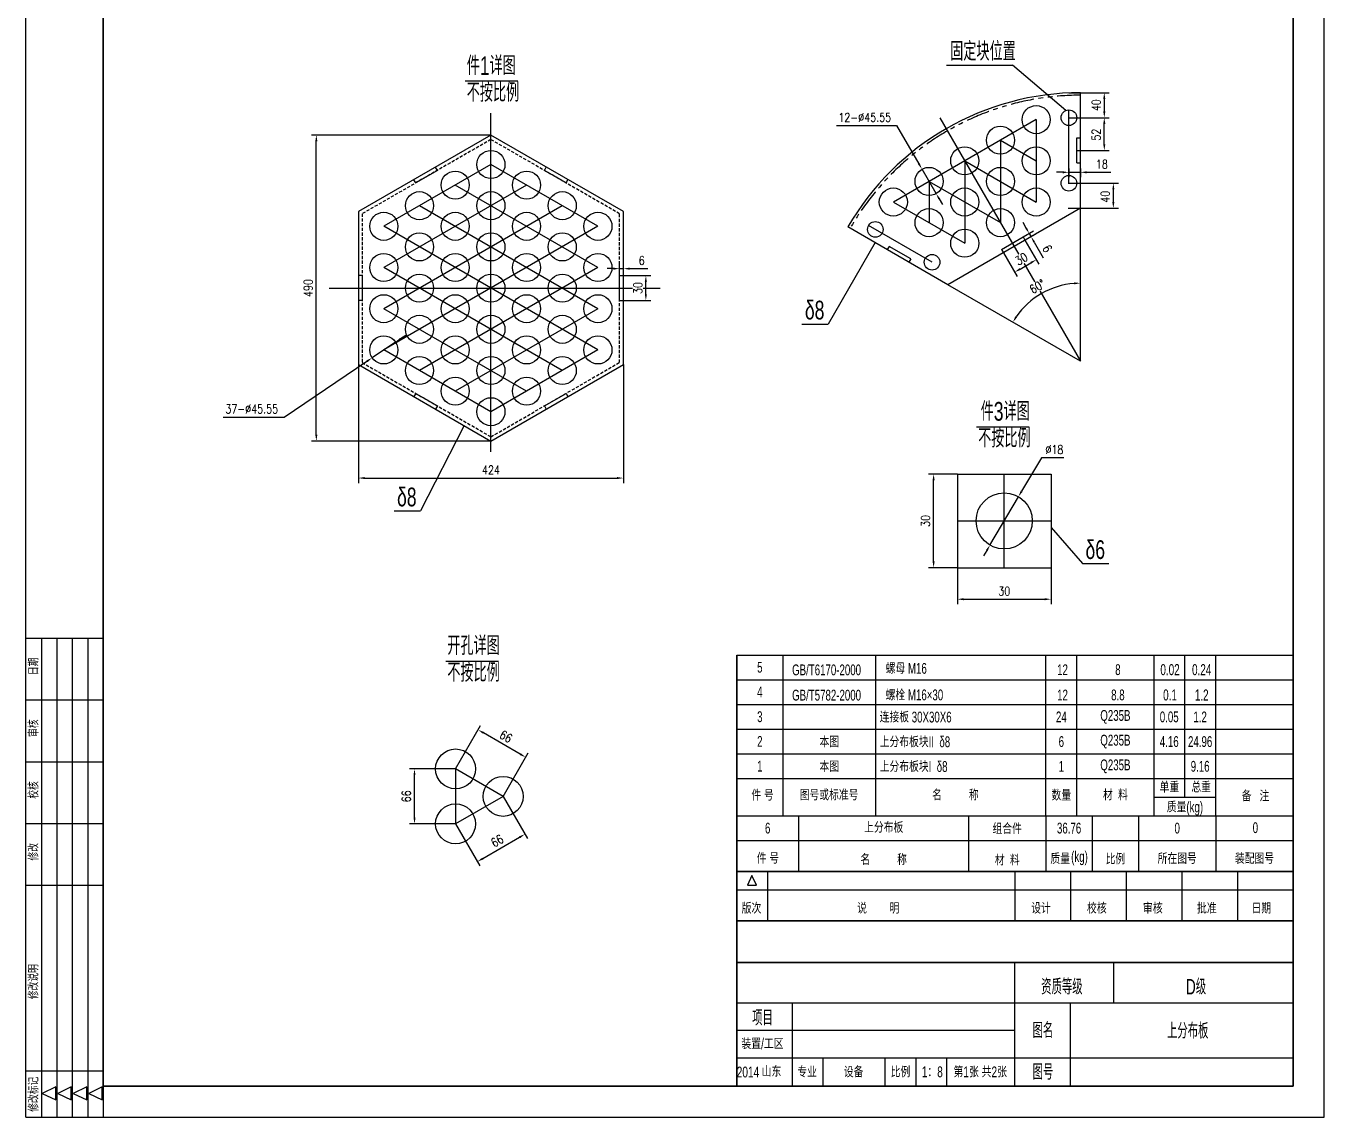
# Model space of a CAD drawing. Header units: millimetres. Extents: x 174648 to 205929, y -160248 to -145891.
# Drawn here: x 203850 to 205929, y -160222 to -158475 of the extents above; entities that cross this region are included whole.
import ezdxf
from ezdxf.enums import TextEntityAlignment as Align

# ---------------------------------------------------------------- set-up
doc = ezdxf.new("R2010")
doc.units = ezdxf.units.MM
doc.linetypes.add('DASHED', pattern=[0.75, 0.5, -0.25])
doc.linetypes.add('PHANTOM', pattern=[2.5, 1.25, -0.25, 0.25, -0.25, 0.25, -0.25])
for name, color, linetype in [('1', 1, 'Continuous'), ('4虚线层', 6, 'DASHED'), ('9双点划线层', 6, 'PHANTOM')]:
    doc.layers.add(name, color=color, linetype=linetype)
doc.layers.add('图层1', color=4, linetype='Continuous', lineweight=35)
doc.styles.add('TH_GBDIM', font='romans.shx', dxfattribs={"width": 0.8, "bigfont": 'gbcbig.shx'})
doc.styles.add('样式 3.5', font='roms.shx', dxfattribs={"width": 0.7, "height": 3.5, "bigfont": 'hztxt.shx'})
doc.styles.add('样式 5', font='roms.shx', dxfattribs={"width": 0.67, "height": 5, "bigfont": 'hztxt.shx'})
doc.dimstyles.new('TH_GBDIM', dxfattribs={"dimtxt": 3.5, "dimasz": 2.5, "dimexe": 2, "dimexo": 0, "dimgap": 1.5, "dimtad": 1, "dimdec": 1, "dimzin": 0, "dimdsep": 46, "dimtxsty": 'TH_GBDIM', "dimcen": 2.5, "dimclrd": 130, "dimclre": 130, "dimclrt": 3, "dimadec": 0, "dimazin": 0, "dimtfac": 0.714286, "dimtdec": 1, "dimtmove": 0, "dimatfit": 3, "dimfxl": 0, "dimtzin": 0, "dimlwd": -1, "dimlwe": -1, "dimarcsym": 0})

# ---------------------------------------------------------------- blocks, each defined once
blk = doc.blocks.new('*D535')
at = {"color": 130}
blk.add_line((204537.9, -159664.7), (204578, -159595.1), dxfattribs=at)
at = {"color": 130, "linetype": 'Continuous'}
for p, q in [((204641.6, -159641), (204582.7, -159607)), ((204614.1, -159708.7), (204654.2, -159639.1))]:
    blk.add_line(p, q, dxfattribs=at)
at = {"color": 130}
for points in [[(204583.5, -159605.6), (204581.9, -159608.5), (204574, -159602)], [(204642.4, -159639.6), (204640.8, -159642.5), (204650.2, -159646)]]:
    blk.add_solid(points, dxfattribs=at)
at = {"layer": 'Defpoints', "color": 0}
for p in [(204574, -159602), (204537.9, -159664.7), (204614.1, -159708.7)]:
    blk.add_point(p, dxfattribs=at)
at = {"color": 3, "insert": (204618.6, -159612.8), "char_height": 14, "attachment_point": 5, "rotation": 330, "style": 'TH_GBDIM', "bg_fill": 3, "box_fill_scale": 1.1, "bg_fill_color": 256, "bg_fill_true_color": 13158600, "bg_fill_transparency": 0}
blk.add_mtext('{66}{}{}', dxfattribs=at)
blk = doc.blocks.new('*D536')
at = {"color": 130}
blk.add_line((204537.9, -159664.7), (204464.1, -159664.7), dxfattribs=at)
at = {"color": 130, "linetype": 'Continuous'}
for p, q in [((204472.1, -159742.7), (204472.1, -159674.7)), ((204537.9, -159752.7), (204464.1, -159752.7))]:
    blk.add_line(p, q, dxfattribs=at)
at = {"color": 130}
for points in [[(204470.5, -159674.7), (204473.8, -159674.7), (204472.1, -159664.7)], [(204470.5, -159742.7), (204473.8, -159742.7), (204472.1, -159752.7)]]:
    blk.add_solid(points, dxfattribs=at)
at = {"layer": 'Defpoints', "color": 0}
for p in [(204472.1, -159664.7), (204537.9, -159664.7), (204537.9, -159752.7)]:
    blk.add_point(p, dxfattribs=at)
at = {"color": 3, "insert": (204459.1, -159708.7), "char_height": 14, "attachment_point": 5, "rotation": 90, "style": 'TH_GBDIM', "bg_fill": 3, "box_fill_scale": 1.1, "bg_fill_color": 256, "bg_fill_true_color": 13158600, "bg_fill_transparency": 0}
blk.add_mtext('{66}{}{}', dxfattribs=at)
blk = doc.blocks.new('*D537')
at = {"color": 130}
blk.add_line((204614.1, -159708.7), (204653.1, -159776.2), dxfattribs=at)
at = {"color": 130, "linetype": 'Continuous'}
for p, q in [((204537.9, -159752.7), (204576.9, -159820.2)), ((204581.5, -159808.2), (204640.4, -159774.2))]:
    blk.add_line(p, q, dxfattribs=at)
at = {"color": 130}
for points in [[(204639.6, -159772.8), (204641.2, -159775.7), (204649.1, -159769.2)], [(204580.7, -159806.8), (204582.4, -159809.7), (204572.9, -159813.2)]]:
    blk.add_solid(points, dxfattribs=at)
at = {"layer": 'Defpoints', "color": 0}
for p in [(204614.1, -159708.7), (204537.9, -159752.7), (204649.1, -159769.2)]:
    blk.add_point(p, dxfattribs=at)
at = {"color": 3, "insert": (204604.5, -159780), "char_height": 14, "attachment_point": 5, "rotation": 30, "style": 'TH_GBDIM', "bg_fill": 3, "box_fill_scale": 1.1, "bg_fill_color": 256, "bg_fill_true_color": 13158600, "bg_fill_transparency": 0}
blk.add_mtext('{66}{}{}', dxfattribs=at)
blk = doc.blocks.new('*D465')
at = {"color": 130}
blk.add_line((205519.3, -158726.5), (205599.4, -158726.5), dxfattribs=at)
at = {"color": 130, "linetype": 'Continuous'}
for p, q in [((205591.4, -158756.5), (205591.4, -158736.5)), ((205519.3, -158766.5), (205599.4, -158766.5))]:
    blk.add_line(p, q, dxfattribs=at)
at = {"color": 130}
for points in [[(205589.7, -158736.5), (205593.1, -158736.5), (205591.4, -158726.5)], [(205589.7, -158756.5), (205593.1, -158756.5), (205591.4, -158766.5)]]:
    blk.add_solid(points, dxfattribs=at)
at = {"layer": 'Defpoints', "color": 0}
for p in [(205519.3, -158726.5), (205591.4, -158726.5), (205519.3, -158766.5)]:
    blk.add_point(p, dxfattribs=at)
at = {"color": 3, "insert": (205578.4, -158748.2), "char_height": 14, "attachment_point": 5, "rotation": 90, "style": 'TH_GBDIM', "bg_fill": 3, "box_fill_scale": 1.1, "bg_fill_color": 256, "bg_fill_true_color": 13158600, "bg_fill_transparency": 0}
blk.add_mtext('40', dxfattribs=at)
blk = doc.blocks.new('*D466')
at = {"color": 130, "linetype": 'Continuous'}
for p, q in [((205520.2, -158581.5), (205584.9, -158581.5)), ((205576.9, -158591.5), (205576.9, -158611.5))]:
    blk.add_line(p, q, dxfattribs=at)
at = {"color": 130}
blk.add_line((205520.2, -158621.5), (205584.9, -158621.5), dxfattribs=at)
for points in [[(205575.2, -158591.5), (205578.6, -158591.5), (205576.9, -158581.5)], [(205575.2, -158611.5), (205578.6, -158611.5), (205576.9, -158621.5)]]:
    blk.add_solid(points, dxfattribs=at)
at = {"layer": 'Defpoints', "color": 0}
for p in [(205520.2, -158581.5), (205520.2, -158621.5)]:
    blk.add_point(p, dxfattribs=at)
at = {"color": 3, "insert": (205563.9, -158601.5), "char_height": 14, "attachment_point": 5, "rotation": 90, "style": 'TH_GBDIM', "bg_fill": 3, "box_fill_scale": 1.1, "bg_fill_color": 256, "bg_fill_true_color": 13158600, "bg_fill_transparency": 0}
blk.add_mtext('40', dxfattribs=at)
at = {"layer": 'Defpoints', "color": 0}
blk.add_point((205576.9, -158621.5), dxfattribs=at)
blk = doc.blocks.new('*D539')
at = {"color": 130, "linetype": 'Continuous'}
for p, q in [((205510.2, -158709), (205500.2, -158709)), ((205520.2, -158703.1), (205520.2, -158717)), ((205520.2, -158709), (205538.7, -158709)), ((205548.7, -158709), (205587.2, -158709))]:
    blk.add_line(p, q, dxfattribs=at)
at = {"color": 130}
blk.add_line((205538.7, -158703.1), (205538.7, -158717), dxfattribs=at)
for points in [[(205510.2, -158707.3), (205510.2, -158710.7), (205520.2, -158709)], [(205548.7, -158707.3), (205548.7, -158710.7), (205538.7, -158709)]]:
    blk.add_solid(points, dxfattribs=at)
at = {"layer": 'Defpoints', "color": 0}
for p in [(205520.2, -158703.1), (205538.7, -158703.1), (205538.7, -158709)]:
    blk.add_point(p, dxfattribs=at)
at = {"color": 3, "insert": (205573, -158696), "char_height": 14, "attachment_point": 5, "style": 'TH_GBDIM', "bg_fill": 3, "box_fill_scale": 1.1, "bg_fill_color": 256, "bg_fill_true_color": 13158600, "bg_fill_transparency": 0}
blk.add_mtext('18', dxfattribs=at)
blk = doc.blocks.new('*D540')
at = {"color": 130}
blk.add_line((205532.7, -158621.5), (205584.9, -158621.5), dxfattribs=at)
at = {"color": 130, "linetype": 'Continuous'}
for p, q in [((205576.9, -158664), (205576.9, -158631.5)), ((205532.7, -158674), (205584.9, -158674))]:
    blk.add_line(p, q, dxfattribs=at)
at = {"color": 130}
for points in [[(205575.2, -158631.5), (205578.6, -158631.5), (205576.9, -158621.5)], [(205575.2, -158664), (205578.6, -158664), (205576.9, -158674)]]:
    blk.add_solid(points, dxfattribs=at)
at = {"layer": 'Defpoints', "color": 0}
for p in [(205532.7, -158621.5), (205576.9, -158621.5), (205532.7, -158674)]:
    blk.add_point(p, dxfattribs=at)
at = {"color": 3, "insert": (205563.9, -158648.8), "char_height": 14, "attachment_point": 5, "rotation": 89.9982, "style": 'TH_GBDIM', "bg_fill": 3, "box_fill_scale": 1.1, "bg_fill_color": 256, "bg_fill_true_color": 13158600, "bg_fill_transparency": 0}
blk.add_mtext('52', dxfattribs=at)
blk = doc.blocks.new('*D541')
at = {"color": 130, "linetype": 'Continuous'}
blk.add_arc((205538.7, -159011.5), 125, 94.5861, 145.4139, dxfattribs=at)
at = {"color": 130}
for points in [[(205528.7, -158885.3), (205528.8, -158888.6), (205538.7, -158886.5)], [(205437.2, -158941.5), (205434.4, -158939.7), (205430.5, -158949)]]:
    blk.add_solid(points, dxfattribs=at)
at = {"layer": 'Defpoints', "color": 0}
for p in [(205538.7, -158766.5), (205326.5, -158889), (205538.7, -159011.5), (205538.7, -159011.5)]:
    blk.add_point(p, dxfattribs=at)
at = {"color": 3, "insert": (205469.7, -158892), "char_height": 14, "attachment_point": 5, "rotation": 30, "style": 'TH_GBDIM', "bg_fill": 3, "box_fill_scale": 1.1, "bg_fill_color": 256, "bg_fill_true_color": 13158600, "bg_fill_transparency": 0}
blk.add_mtext('60°', dxfattribs=at)
at = {"layer": 'Defpoints', "color": 0}
blk.add_point((205496, -158894.1), dxfattribs=at)
blk = doc.blocks.new('*D483')
at = {"color": 130, "linetype": 'Continuous'}
for p, q in [((205451.7, -158798.3), (205446.7, -158789.6)), ((205446.9, -158812.6), (205463.6, -158803)), ((205456.7, -158807), (205459.7, -158812.2)), ((205464.7, -158820.8), (205479.1, -158845.9))]:
    blk.add_line(p, q, dxfattribs=at)
at = {"color": 130}
blk.add_line((205449.9, -158817.8), (205466.6, -158808.2), dxfattribs=at)
for points in [[(205453.1, -158797.5), (205450.2, -158799.1), (205456.7, -158807)], [(205466.1, -158820), (205463.2, -158821.6), (205459.7, -158812.2)]]:
    blk.add_solid(points, dxfattribs=at)
at = {"layer": 'Defpoints', "color": 0}
for p in [(205446.9, -158812.6), (205459.7, -158812.2), (205449.9, -158817.8)]:
    blk.add_point(p, dxfattribs=at)
at = {"color": 3, "insert": (205485.6, -158831.2), "char_height": 14, "attachment_point": 5, "rotation": 300, "style": 'TH_GBDIM', "bg_fill": 3, "box_fill_scale": 1.1, "bg_fill_color": 256, "bg_fill_true_color": 13158600, "bg_fill_transparency": 0}
blk.add_mtext('6', dxfattribs=at)
blk = doc.blocks.new('*D448')
at = {"color": 130}
blk.add_line((205449.9, -158817.8), (205472, -158855.9), dxfattribs=at)
at = {"color": 130, "linetype": 'Continuous'}
for p, q in [((205415.3, -158837.8), (205437.3, -158875.9)), ((205442, -158864), (205459.3, -158854))]:
    blk.add_line(p, q, dxfattribs=at)
at = {"color": 130}
for points in [[(205458.5, -158852.5), (205460.1, -158855.4), (205468, -158849)], [(205441.1, -158862.5), (205442.8, -158865.4), (205433.3, -158869)]]:
    blk.add_solid(points, dxfattribs=at)
at = {"layer": 'Defpoints', "color": 0}
for p in [(205449.9, -158817.8), (205415.3, -158837.8)]:
    blk.add_point(p, dxfattribs=at)
at = {"color": 3, "insert": (205444.1, -158847.7), "char_height": 14, "attachment_point": 5, "rotation": 30, "style": 'TH_GBDIM', "bg_fill": 3, "box_fill_scale": 1.1, "bg_fill_color": 256, "bg_fill_true_color": 13158600, "bg_fill_transparency": 0}
blk.add_mtext('{30}{}{}', dxfattribs=at)
at = {"layer": 'Defpoints', "color": 0}
blk.add_point((205468, -158849), dxfattribs=at)
blk = doc.blocks.new('*D484')
at = {"color": 130, "linetype": 'Continuous'}
for p, q in [((204800.6, -158874.5), (204800.6, -158855.3)), ((204790.6, -158863.3), (204780.6, -158863.3)), ((204800.6, -158863.3), (204806.6, -158863.3)), ((204816.6, -158863.3), (204845.6, -158863.3))]:
    blk.add_line(p, q, dxfattribs=at)
at = {"color": 130}
blk.add_line((204806.6, -158874.5), (204806.6, -158855.3), dxfattribs=at)
for points in [[(204790.6, -158861.7), (204790.6, -158865), (204800.6, -158863.3)], [(204816.6, -158861.7), (204816.6, -158865), (204806.6, -158863.3)]]:
    blk.add_solid(points, dxfattribs=at)
at = {"layer": 'Defpoints', "color": 0}
for p in [(204800.6, -158874.5), (204806.6, -158863.3), (204806.6, -158874.5)]:
    blk.add_point(p, dxfattribs=at)
at = {"color": 3, "insert": (204836.1, -158850.3), "char_height": 14, "attachment_point": 5, "style": 'TH_GBDIM', "bg_fill": 3, "box_fill_scale": 1.1, "bg_fill_color": 256, "bg_fill_true_color": 13158600, "bg_fill_transparency": 0}
blk.add_mtext('6', dxfattribs=at)
blk = doc.blocks.new('*D449')
at = {"color": 130}
blk.add_line((204806.6, -158874.5), (204850.7, -158874.5), dxfattribs=at)
at = {"color": 130, "linetype": 'Continuous'}
for p, q in [((204842.7, -158904.5), (204842.7, -158884.5)), ((204806.6, -158914.5), (204850.7, -158914.5))]:
    blk.add_line(p, q, dxfattribs=at)
at = {"color": 130}
for points in [[(204841, -158884.5), (204844.3, -158884.5), (204842.7, -158874.5)], [(204841, -158904.5), (204844.3, -158904.5), (204842.7, -158914.5)]]:
    blk.add_solid(points, dxfattribs=at)
at = {"layer": 'Defpoints', "color": 0}
for p in [(204806.6, -158874.5), (204806.6, -158914.5)]:
    blk.add_point(p, dxfattribs=at)
at = {"color": 3, "insert": (204829.7, -158894.5), "char_height": 14, "attachment_point": 5, "rotation": 90, "style": 'TH_GBDIM', "bg_fill": 3, "box_fill_scale": 1.1, "bg_fill_color": 256, "bg_fill_true_color": 13158600, "bg_fill_transparency": 0}
blk.add_mtext('{30}{}{}', dxfattribs=at)
at = {"layer": 'Defpoints', "color": 0}
blk.add_point((204842.7, -158874.5), dxfattribs=at)
blk = doc.blocks.new('*D485')
at = {"color": 130, "linetype": 'Continuous'}
for p, q in [((204382.3, -159017), (204382.3, -159206.8)), ((204392.3, -159198.8), (204796.6, -159198.8))]:
    blk.add_line(p, q, dxfattribs=at)
at = {"color": 130}
blk.add_line((204806.6, -159017), (204806.6, -159206.8), dxfattribs=at)
for points in [[(204392.3, -159197.1), (204392.3, -159200.4), (204382.3, -159198.8)], [(204796.6, -159197.1), (204796.6, -159200.4), (204806.6, -159198.8)]]:
    blk.add_solid(points, dxfattribs=at)
at = {"layer": 'Defpoints', "color": 0}
for p in [(204382.3, -159017), (204806.6, -159017), (204806.6, -159198.8)]:
    blk.add_point(p, dxfattribs=at)
at = {"color": 3, "insert": (204594.5, -159185.8), "char_height": 14, "attachment_point": 5, "style": 'TH_GBDIM', "bg_fill": 3, "box_fill_scale": 1.1, "bg_fill_color": 256, "bg_fill_true_color": 13158600, "bg_fill_transparency": 0}
blk.add_mtext('424', dxfattribs=at)
blk = doc.blocks.new('*D486')
at = {"color": 130}
blk.add_line((204594.5, -158649.5), (204306.9, -158649.5), dxfattribs=at)
at = {"color": 130, "linetype": 'Continuous'}
for p, q in [((204314.9, -159129.5), (204314.9, -158659.5)), ((204594.5, -159139.5), (204306.9, -159139.5))]:
    blk.add_line(p, q, dxfattribs=at)
at = {"color": 130}
for points in [[(204313.2, -158659.5), (204316.6, -158659.5), (204314.9, -158649.5)], [(204313.2, -159129.5), (204316.6, -159129.5), (204314.9, -159139.5)]]:
    blk.add_solid(points, dxfattribs=at)
at = {"layer": 'Defpoints', "color": 0}
for p in [(204314.9, -158649.5), (204594.5, -158649.5), (204594.5, -159139.5)]:
    blk.add_point(p, dxfattribs=at)
at = {"color": 3, "insert": (204301.9, -158894.5), "char_height": 14, "attachment_point": 5, "rotation": 90, "style": 'TH_GBDIM', "bg_fill": 3, "box_fill_scale": 1.1, "bg_fill_color": 256, "bg_fill_true_color": 13158600, "bg_fill_transparency": 0}
blk.add_mtext('490', dxfattribs=at)
blk = doc.blocks.new('*D487')
at = {"color": 130, "linetype": 'Continuous'}
for p, q in [((204441.6, -158981), (204404.3, -159006.1)), ((204449.9, -158975.4), (204458.2, -158969.8)), ((204263.4, -159101.1), (204396, -159011.7)), ((204165.7, -159101.1), (204263.4, -159101.1))]:
    blk.add_line(p, q, dxfattribs=at)
at = {"color": 130}
for points in [[(204449, -158974), (204450.9, -158976.7), (204441.6, -158981)], [(204395.1, -159010.3), (204397, -159013.1), (204404.3, -159006.1)]]:
    blk.add_solid(points, dxfattribs=at)
at = {"layer": 'Defpoints', "color": 0}
for p in [(204441.6, -158981), (204404.3, -159006.1)]:
    blk.add_point(p, dxfattribs=at)
at = {"color": 3, "insert": (204211.5, -159088.1), "char_height": 14, "attachment_point": 5, "style": 'TH_GBDIM', "bg_fill": 3, "box_fill_scale": 1.1, "bg_fill_color": 256, "bg_fill_true_color": 13158600, "bg_fill_transparency": 0}
blk.add_mtext('{37-%%c45.55}{}{}', dxfattribs=at)
blk = doc.blocks.new('*D488')
at = {"color": 130, "linetype": 'Continuous'}
for p, q in [((205148.2, -158634), (205244.3, -158634)), ((205244.3, -158634), (205280, -158695.5)), ((205307.6, -158743.1), (205285, -158704.1)), ((205312.6, -158751.7), (205317.6, -158760.4))]:
    blk.add_line(p, q, dxfattribs=at)
at = {"color": 130}
for points in [[(205281.4, -158694.7), (205278.6, -158696.3), (205285, -158704.1)], [(205314, -158750.9), (205311.1, -158752.6), (205307.6, -158743.1)]]:
    blk.add_solid(points, dxfattribs=at)
at = {"layer": 'Defpoints', "color": 0}
for p in [(205285, -158704.1), (205307.6, -158743.1)]:
    blk.add_point(p, dxfattribs=at)
at = {"color": 3, "insert": (205193.3, -158621), "char_height": 14, "attachment_point": 5, "style": 'TH_GBDIM', "bg_fill": 3, "box_fill_scale": 1.1, "bg_fill_color": 256, "bg_fill_true_color": 13158600, "bg_fill_transparency": 0}
blk.add_mtext('{12-%%c45.55}{}{}', dxfattribs=at)
blk = doc.blocks.new('*D489')
at = {"color": 130}
blk.add_line((205341.6, -159192.4), (205295.5, -159192.4), dxfattribs=at)
at = {"color": 130, "linetype": 'Continuous'}
for p, q in [((205303.5, -159332.4), (205303.5, -159202.4)), ((205341.6, -159342.4), (205295.5, -159342.4))]:
    blk.add_line(p, q, dxfattribs=at)
at = {"color": 130}
for points in [[(205301.9, -159202.4), (205305.2, -159202.4), (205303.5, -159192.4)], [(205301.9, -159332.4), (205305.2, -159332.4), (205303.5, -159342.4)]]:
    blk.add_solid(points, dxfattribs=at)
at = {"layer": 'Defpoints', "color": 0}
for p in [(205303.5, -159192.4), (205341.6, -159192.4), (205341.6, -159342.4)]:
    blk.add_point(p, dxfattribs=at)
at = {"color": 3, "insert": (205290.5, -159267.4), "char_height": 14, "attachment_point": 5, "rotation": 90, "style": 'TH_GBDIM', "bg_fill": 3, "box_fill_scale": 1.1, "bg_fill_color": 256, "bg_fill_true_color": 13158600, "bg_fill_transparency": 0}
blk.add_mtext('{30}{}{}', dxfattribs=at)
blk = doc.blocks.new('*D478')
at = {"color": 130, "linetype": 'Continuous'}
for p, q in [((205341.6, -159342.4), (205341.6, -159400.9)), ((205351.6, -159392.9), (205481.6, -159392.9))]:
    blk.add_line(p, q, dxfattribs=at)
at = {"color": 130}
blk.add_line((205491.6, -159342.4), (205491.6, -159400.9), dxfattribs=at)
for points in [[(205351.6, -159391.2), (205351.6, -159394.5), (205341.6, -159392.9)], [(205481.6, -159391.2), (205481.6, -159394.5), (205491.6, -159392.9)]]:
    blk.add_solid(points, dxfattribs=at)
at = {"layer": 'Defpoints', "color": 0}
for p in [(205341.6, -159342.4), (205491.6, -159342.4), (205491.6, -159392.9)]:
    blk.add_point(p, dxfattribs=at)
at = {"color": 3, "insert": (205416.6, -159379.9), "char_height": 14, "attachment_point": 5, "style": 'TH_GBDIM', "bg_fill": 3, "box_fill_scale": 1.1, "bg_fill_color": 256, "bg_fill_true_color": 13158600, "bg_fill_transparency": 0}
blk.add_mtext('{30}{}{}', dxfattribs=at)
blk = doc.blocks.new('*D479')
at = {"color": 130, "linetype": 'Continuous'}
for p, q in [((205476.1, -159166.2), (205444.5, -159220)), ((205511.9, -159166.2), (205476.1, -159166.2)), ((205393.8, -159306.2), (205439.4, -159228.6)), ((205388.8, -159314.8), (205383.7, -159323.4))]:
    blk.add_line(p, q, dxfattribs=at)
at = {"color": 130}
for points in [[(205443, -159219.1), (205445.9, -159220.8), (205439.4, -159228.6)], [(205387.3, -159314), (205390.2, -159315.7), (205393.8, -159306.2)]]:
    blk.add_solid(points, dxfattribs=at)
at = {"layer": 'Defpoints', "color": 0}
for p in [(205439.4, -159228.6), (205393.8, -159306.2)]:
    blk.add_point(p, dxfattribs=at)
at = {"color": 3, "insert": (205497, -159153.2), "char_height": 14, "attachment_point": 5, "style": 'TH_GBDIM', "bg_fill": 3, "box_fill_scale": 1.1, "bg_fill_color": 256, "bg_fill_true_color": 13158600, "bg_fill_transparency": 0}
blk.add_mtext('{%%c18}{}{}', dxfattribs=at)

msp = doc.modelspace()

# ---------------------------------------------------------------- linework, layer by layer
at = {"color": 7, "linetype": 'Continuous'}
for p, q in [((203849.8, -160222.4), (203849.8, -157282.1)), ((205928.8, -160222.4), (205928.8, -157282.1)), ((203849.8, -159455.1), (203973.6, -159455.1)), ((203874.6, -159455.1), (203874.6, -160222.4)), ((203899.3, -159455.1), (203899.3, -160222.4)), ((203924.1, -159455.1), (203924.1, -160222.4)), ((203948.8, -159455.1), (203948.8, -160222.4)), ((203849.8, -159554.1), (203973.6, -159554.1)), ((203849.8, -159653.1), (203973.6, -159653.1)), ((203849.8, -159752.1), (203973.6, -159752.1)), ((203849.8, -159851.1), (203973.6, -159851.1)), ((203849.8, -160148.1), (203973.6, -160148.1)), ((203849.8, -160222.4), (205928.8, -160222.4))]:
    msp.add_line(p, q, dxfattribs=at)
at = {"color": 2}
for p, q in [((205324.1, -158537.5), (205429.9, -158537.5)), ((205209.9, -158821.7), (205134.7, -158952.1)), ((205092.7, -158952.1), (205134.7, -158952.1)), ((204439.5, -159251.5), (204481.5, -159251.5)), ((205542.1, -159335.7), (205584.1, -159335.7))]:
    msp.add_line(p, q, dxfattribs=at)
for p, q in [((204553.2, -158562.7), (204637.5, -158562.7)), ((205538.7, -158766.5), (205538.7, -158581.5)), ((204594.5, -158649.5), (204382.3, -158772)), ((204806.6, -158772), (204594.5, -158649.5)), ((205532.7, -158694), (205532.7, -158654)), ((205532.7, -158654), (205538.7, -158654)), ((204508.7, -158706), (204474, -158726)), ((204508.7, -158706), (204505.7, -158700.8)), ((204680.2, -158706), (204683.2, -158700.8)), ((204714.9, -158726), (204680.2, -158706)), ((205532.7, -158694), (205538.7, -158694)), ((204474, -158726), (204471, -158720.8)), ((204714.9, -158726), (204717.9, -158720.8)), ((204382.3, -158772), (204382.3, -159017)), ((204806.6, -159017), (204806.6, -158772)), ((205538.7, -158766.5), (205326.5, -158889)), ((205326.5, -158889), (205166.3, -158796.5)), ((205412.3, -158832.6), (205446.9, -158812.6)), ((205446.9, -158812.6), (205449.9, -158817.8)), ((205232.1, -158827.6), (205229.1, -158832.8)), ((205266.8, -158847.6), (205232.1, -158827.6)), ((205412.3, -158832.6), (205415.3, -158837.8)), ((205266.8, -158847.6), (205263.8, -158852.8)), ((204388.3, -158874.5), (204382.3, -158874.5)), ((204388.3, -158874.5), (204388.3, -158914.5)), ((204800.6, -158914.5), (204800.6, -158874.5)), ((204800.6, -158874.5), (204806.6, -158874.5)), ((204388.3, -158914.5), (204382.3, -158914.5)), ((204800.6, -158914.5), (204806.6, -158914.5)), ((204382.3, -159017), (204594.5, -159139.5)), ((204594.5, -159139.5), (204806.6, -159017)), ((204474, -159063.1), (204471, -159068.3)), ((204474, -159063.1), (204508.7, -159083.1)), ((204680.2, -159083.1), (204714.9, -159063.1)), ((204714.9, -159063.1), (204717.9, -159068.3)), ((204508.7, -159083.1), (204505.7, -159088.3)), ((204680.2, -159083.1), (204683.2, -159088.3)), ((205372.3, -159116.5), (205456.5, -159116.5)), ((205341.6, -159192.4), (205491.6, -159192.4)), ((205341.6, -159192.4), (205341.6, -159342.4)), ((205491.6, -159192.4), (205491.6, -159342.4)), ((205341.6, -159342.4), (205491.6, -159342.4)), ((204522.1, -159491.9), (204606.4, -159491.9)), ((204988.3, -159482.3), (205879.3, -159482.3)), ((205062.6, -159739.7), (205062.6, -159482.3)), ((205211.1, -159739.7), (205211.1, -159482.3)), ((205483.3, -159739.7), (205483.3, -159482.3)), ((205532.8, -159739.7), (205532.8, -159482.3)), ((205656.6, -159739.7), (205656.6, -159482.3)), ((205706.1, -159710), (205706.1, -159482.3)), ((205755.6, -159739.7), (205755.6, -159482.3)), ((204988.3, -159521.9), (205879.3, -159521.9)), ((204988.3, -159561.5), (205879.3, -159561.5)), ((204988.3, -159601.1), (205879.3, -159601.1)), ((204988.3, -159640.7), (205879.3, -159640.7)), ((204988.3, -159680.3), (205879.3, -159680.3)), ((205656.6, -159710), (205755.6, -159710)), ((204988.3, -159739.7), (205879.3, -159739.7)), ((204988.3, -159828.8), (205879.3, -159828.8)), ((205037.8, -159908), (205037.8, -159828.8)), ((205433.8, -159828.8), (205433.8, -159908)), ((205522.9, -159828.8), (205522.9, -159908)), ((205612, -159828.8), (205612, -159908)), ((205701.1, -159828.8), (205701.1, -159908)), ((205790.2, -159828.8), (205790.2, -159908)), ((204988.3, -159841.7), (204988.3, -159866.5)), ((205012.4, -159835.6), (205005.6, -159850.7)), ((205005.6, -159850.7), (205020.1, -159850.7)), ((205020.1, -159850.7), (205012.4, -159835.6)), ((204988.3, -159858.5), (205879.3, -159858.5)), ((205433.8, -160172.9), (205433.8, -159974.9)), ((205592.2, -160039.2), (205592.2, -159974.9)), ((204988.3, -160039.2), (205879.3, -160039.2)), ((205077.4, -160172.9), (205077.4, -160039.2)), ((205522.9, -160172.9), (205522.9, -160039.2)), ((205433.8, -160083.8), (204988.3, -160083.8)), ((205879.3, -160128.3), (204988.3, -160128.3)), ((205126.9, -160172.9), (205126.9, -160128.3)), ((205225.9, -160172.9), (205225.9, -160128.3)), ((205275.4, -160172.9), (205275.4, -160128.3)), ((205324.9, -160172.9), (205324.9, -160128.3)), ((203897.7, -160173.8), (203876, -160184.9)), ((203876, -160184.9), (203897.7, -160194.7)), ((203897.7, -160194.7), (203897.7, -160173.8)), ((203922.5, -160173.8), (203900.8, -160184.9)), ((203900.8, -160184.9), (203922.5, -160194.7)), ((203922.5, -160194.7), (203922.5, -160173.8)), ((203947.2, -160173.8), (203925.5, -160184.9)), ((203925.5, -160184.9), (203947.2, -160194.7)), ((203947.2, -160194.7), (203947.2, -160173.8)), ((203972, -160173.8), (203950.3, -160184.9)), ((203950.3, -160184.9), (203972, -160194.7)), ((203972, -160194.7), (203972, -160173.8)), ((203973.6, -160172.9), (203973.6, -160222.4))]:
    msp.add_line(p, q)
at = {"color": 1, "ltscale": 1.5}
for p, q in [((204594.5, -159156.6), (204594.5, -158614.5)), ((205313.7, -158621.8), (205538.7, -159011.5)), ((205538.7, -159011.5), (205538.7, -158766.5)), ((205301.1, -158853), (205199.4, -158794.2)), ((204335.7, -158894.5), (204865.8, -158894.5)), ((205538.7, -159011.5), (205326.5, -158889))]:
    msp.add_line(p, q, dxfattribs=at)
at = {"color": 4}
for p, q in [((204988.3, -159683.3), (204988.3, -159708.1)), ((204988.3, -159683.3), (204988.3, -159708.1)), ((204988.3, -159683.3), (204988.3, -159708.1)), ((204988.3, -159722.9), (204988.3, -159747.7))]:
    msp.add_line(p, q, dxfattribs=at)
for points in [[(205087.3, -159739.7), (205087.3, -159828.8)], [(205359.6, -159739.7), (205359.6, -159828.8)], [(205483.3, -159739.7), (205483.3, -159828.8)], [(205557.6, -159739.7), (205557.6, -159828.8)], [(205631.8, -159739.7), (205631.8, -159828.8)], [(205755.6, -159739.7), (205755.6, -159828.8)], [(204988.3, -159779.3), (205879.3, -159779.3)]]:
    msp.add_lwpolyline(points)
for centre, radius in [((205210.2, -158800.5), 12.5), ((205301.1, -158853), 12.5), ((205416.6, -159267.4), 45)]:
    msp.add_circle(centre, radius)
msp.add_arc((205538.7, -159011.5), 430, 90, 150)
at = {"layer": '1'}
for p, q in [((205467.8, -158624.6), (205239.1, -158756.6)), ((205467.8, -158624.6), (205467.8, -158756.6)), ((205410.6, -158657.6), (205410.6, -158789.6)), ((205410.6, -158657.6), (205467.8, -158690.6)), ((204594.5, -158696.5), (204423, -158795.5)), ((204765.9, -158795.5), (204594.5, -158696.5)), ((205353.4, -158690.6), (205353.4, -158822.6)), ((205353.4, -158690.6), (205467.8, -158756.6)), ((204651.6, -158729.5), (204423, -158861.5)), ((204765.9, -158861.5), (204537.3, -158729.5)), ((205296.3, -158723.6), (205410.6, -158789.6)), ((205296.3, -158723.6), (205296.3, -158789.6)), ((204708.8, -158762.5), (204423, -158927.5)), ((204765.9, -158927.5), (204480.1, -158762.5)), ((205239.1, -158756.6), (205353.4, -158822.6)), ((204765.9, -158993.5), (204423, -158795.5)), ((204765.9, -158795.5), (204423, -158993.5)), ((204708.8, -159026.5), (204423, -158861.5)), ((204765.9, -158861.5), (204480.1, -159026.5)), ((204651.6, -159059.5), (204423, -158927.5)), ((204765.9, -158927.5), (204537.3, -159059.5)), ((204594.5, -159092.5), (204423, -158993.5)), ((204765.9, -158993.5), (204594.5, -159092.5)), ((204614.1, -159708.7), (204537.9, -159664.7)), ((204537.9, -159664.7), (204537.9, -159752.7)), ((204614.1, -159708.7), (204537.9, -159752.7))]:
    msp.add_line(p, q, dxfattribs=at)
for centre, radius in [((205467.8, -158624.6), 22.5), ((205410.6, -158657.6), 22.5), ((205353.4, -158690.6), 22.5), ((205467.8, -158690.6), 22.5), ((204594.5, -158696.5), 22.5), ((204537.3, -158729.5), 22.5), ((204651.6, -158729.5), 22.5), ((205296.3, -158723.6), 22.5), ((205410.6, -158723.6), 22.5), ((204480.1, -158762.5), 22.5), ((204594.5, -158762.5), 22.5), ((204708.8, -158762.5), 22.5), ((205239.1, -158756.6), 22.5), ((205353.4, -158756.6), 22.5), ((205467.8, -158756.6), 22.5), ((204423, -158795.5), 22.5), ((204537.3, -158795.5), 22.5), ((204651.6, -158795.5), 22.5), ((204765.9, -158795.5), 22.5), ((205296.3, -158789.6), 22.5), ((205410.6, -158789.6), 22.5), ((204480.1, -158828.5), 22.5), ((204594.5, -158828.5), 22.5), ((204708.8, -158828.5), 22.5), ((205353.4, -158822.6), 22.5), ((204423, -158861.5), 22.5), ((204537.3, -158861.5), 22.5), ((204651.6, -158861.5), 22.5), ((204765.9, -158861.5), 22.5), ((204480.1, -158894.5), 22.5), ((204594.5, -158894.5), 22.5), ((204708.8, -158894.5), 22.5), ((204423, -158927.5), 22.5), ((204537.3, -158927.5), 22.5), ((204651.6, -158927.5), 22.5), ((204765.9, -158927.5), 22.5), ((204480.1, -158960.5), 22.5), ((204594.5, -158960.5), 22.5), ((204708.8, -158960.5), 22.5), ((204423, -158993.5), 22.5), ((204537.3, -158993.5), 22.5), ((204651.6, -158993.5), 22.5), ((204765.9, -158993.5), 22.5), ((204480.1, -159026.5), 22.5), ((204594.5, -159026.5), 22.5), ((204708.8, -159026.5), 22.5), ((204537.3, -159059.5), 22.5), ((204651.6, -159059.5), 22.5), ((204594.5, -159092.5), 22.5), ((204537.9, -159664.7), 32), ((204614.1, -159708.7), 32), ((204537.9, -159752.7), 32)]:
    msp.add_circle(centre, radius, dxfattribs=at)
at = {"layer": '4虚线层', "ltscale": 10}
for p, q in [((204594.5, -158656.5), (204388.3, -158775.5)), ((204800.6, -158775.5), (204594.5, -158656.5)), ((204388.3, -158775.5), (204388.3, -159013.6)), ((204800.6, -159013.6), (204800.6, -158775.5)), ((204388.3, -159013.6), (204594.5, -159132.6)), ((204594.5, -159132.6), (204800.6, -159013.6))]:
    msp.add_line(p, q, dxfattribs=at)
at = {"layer": '9双点划线层', "ltscale": 30}
msp.add_arc((205538.7, -159011.5), 426, 90, 150, dxfattribs=at)
at = {"layer": '图层1'}
for p, q in [((203973.6, -157331.6), (203973.6, -160172.9)), ((205879.3, -160172.9), (205879.3, -157331.6)), ((205879.3, -160172.9), (205879.3, -157331.6)), ((204988.3, -159866.5), (204988.3, -159482.3)), ((204988.3, -159908), (204988.3, -159601.1)), ((204988.3, -159908), (204988.3, -159601.1)), ((204988.3, -159828.8), (205879.3, -159828.8)), ((205879.3, -159908), (204988.3, -159908)), ((204988.3, -159908), (204988.3, -159974.9)), ((204988.3, -159908), (204988.3, -159974.9)), ((204988.3, -159974.9), (205879.3, -159974.9)), ((204988.3, -159974.9), (205879.3, -159974.9)), ((205879.3, -159974.9), (204988.3, -159974.9)), ((204988.3, -160172.9), (204988.3, -159974.9)), ((203973.6, -160172.9), (205879.3, -160172.9))]:
    msp.add_line(p, q, dxfattribs=at)

# ---------------------------------------------------------------- texts
at = {"style": '样式 3.5', "width": 0.67}
for s, height, p in [('5', 17.3, (205020.9, -159510.5)), ('螺母 M16', 17.33, (205226.8, -159512.3)), ('4', 17.3, (205020.9, -159550.1)), ('螺栓 M16×30', 17.33, (205226.7, -159554.8)), ('3', 17.3, (205020.9, -159589.7)), ('连接板 30X30X6', 17.325, (205217.2, -159590.3)), ('2', 17.3, (205020.9, -159629.3)), ('本图', 17.33, (205120.8, -159629.9)), ('上分布板块II  δ8', 17.325, (205217.2, -159629.9)), ('1', 17.3, (205020.9, -159668.9)), ('本图', 17.33, (205120.8, -159669.5)), ('上分布板块I  δ8', 17.33, (205217.2, -159669.5)), ('上分布板', 17.33, (205192.3, -159767)), ('(kg)', 17.32, (205523.8, -159813.7))]:
    msp.add_text(s, height=height, dxfattribs=at).set_placement(p)
for s, height, p in [('GB/T6170-2000', 17.325, (205132.1, -159505.7)), ('12', 17.33, (205510, -159505.7)), ('8', 17.3, (205598.7, -159505.7)), ('GB/T5782-2000', 17.325, (205132.1, -159546.2)), ('12', 17.33, (205510, -159546.2)), ('8.8', 17.33, (205598.7, -159546.2)), ('24', 17.33, (205508.1, -159581.3)), ('Q235B', 17.33, (205594.7, -159581.3)), ('6', 17.3, (205508.1, -159620.9)), ('Q235B', 17.33, (205594.7, -159620.9)), ('1', 17.3, (205508.1, -159660.5)), ('Q235B', 17.33, (205594.7, -159660.5)), ('单重', 17.32, (205681.2, -159693)), ('总重', 17.32, (205732, -159692.9)), ('件 号', 17.32, (205029.6, -159705.9)), ('图号或标准号', 17.32, (205136.1, -159705.4)), ('名          称', 17.325, (205338.4, -159705.5)), ('数量', 17.32, (205508.1, -159705.9)), ('材  料', 17.32, (205594.7, -159705.4)), ('备   注', 17.32, (205819.1, -159707.1)), ('质量(kg)', 17.32, (205706.1, -159727.4)), ('组合件', 17.32, (205421.5, -159759.5)), ('0', 17.3, (205818.9, -159758.8)), ('6', 17.3, (205037.8, -159759.5)), ('36.76', 17.33, (205520.5, -159759.5)), ('0', 17.3, (205693.7, -159759.5)), ('件 号', 17.32, (205038.2, -159807)), ('名          称', 17.325, (205223.5, -159808.9)), ('材  料', 17.32, (205421.5, -159809.8)), ('质量', 17.32, (205506.3, -159807.7)), ('比例', 17.32, (205594.7, -159808.1)), ('所在图号', 17.32, (205693.7, -159807.3)), ('装配图号', 17.32, (205817.5, -159807.3))]:
    msp.add_text(s, height=height, dxfattribs=at).set_placement(p, align=Align.MIDDLE)
at = {"color": 1, "style": '样式 3.5', "width": 0.67}
for s, height, p in [('0.02', 17.74, (205682.2, -159505.7)), ('0.24', 17.74, (205732.9, -159505.7)), ('0.1', 17.74, (205682.2, -159546.2)), ('1.2', 17.74, (205732.9, -159546.2)), ('0.05', 17.33, (205680.9, -159581.3)), ('1.2', 17.33, (205730.4, -159581.3)), ('4.16', 17.33, (205680.9, -159620.9)), ('24.96', 17.33, (205730.4, -159620.9)), ('9.16', 17.33, (205730.4, -159660.5))]:
    msp.add_text(s, height=height, dxfattribs=at).set_placement(p, align=Align.MIDDLE)
at = {"color": 2, "char_height": 30, "width": 314.203, "attachment_point": 1, "style": '样式 3.5'}
for s, insert in [('固定块位置', (205330.1, -158500.2)), ('δ8', (205097.4, -158914.7)), ('δ6', (205546.8, -159298.4))]:
    msp.add_mtext(s, dxfattribs=dict(at, insert=insert))
at = {"char_height": 30, "width": 314.203, "attachment_point": 1, "style": '样式 3.5'}
for s, insert in [('件1详图', (204555.8, -158523.1)), ('不按比例', (204555.8, -158566)), ('件3详图', (205378.9, -159076.9)), ('不按比例', (205374.9, -159119.8)), ('开孔详图', (204524.7, -159452.2)), ('不按比例', (204524.7, -159495.2))]:
    msp.add_mtext(s, dxfattribs=dict(at, insert=insert))
at = {"char_height": 14.85, "attachment_point": 5, "rotation": 90, "style": '样式 3.5'}
for s, insert in [('日期', (203862.5, -159500.4)), ('审核', (203862.5, -159599.4)), ('校核', (203862.5, -159698.4)), ('修改', (203862.5, -159797.4)), ('修改说明', (203862.5, -160005.5)), ('修改标记', (203862.5, -160185.8))]:
    msp.add_mtext(s, dxfattribs=dict(at, insert=insert))
at = {"attachment_point": 5}
for s, insert, char_height, style in [('版次', (205011.9, -159887.9), 17.32, '样式 3.5'), ('说        明', (205214.8, -159887.9), 17.32, '样式 3.5'), ('设计', (205475.6, -159887.9), 17.32, '样式 3.5'), ('校核', (205564.9, -159887.9), 17.32, '样式 3.5'), ('审核', (205654.6, -159887.9), 17.32, '样式 3.5'), ('批准', (205741.1, -159887.9), 17.32, '样式 3.5'), ('日期', (205828.4, -159887.9), 17.32, '样式 3.5'), ('资质等级', (205509, -160013.7), 24.75, '样式 5'), ('D级', (205723.7, -160013.7), 24.75, '样式 5'), ('项目', (205029.5, -160063.4), 24.75, '样式 5'), ('图名', (205478.6, -160083.6), 24.75, '样式 5'), ('上分布板', (205710.5, -160084.3), 24.75, '样式 5'), ('装置/工区', (205029.5, -160105), 17.32, '样式 3.5'), ('2014', (205006.2, -160150.4), 17.32, '样式 3.5'), ('山东', (205043.9, -160149.3), 17.32, '样式 3.5'), ('专业', (205101, -160150.1), 17.32, '样式 3.5'), ('设备', (205175.4, -160150.1), 17.32, '样式 3.5'), ('比例', (205250.4, -160150.1), 17.32, '样式 3.5'), ('1：8', (205301.4, -160150.1), 17.32, '样式 3.5'), ('第1张 共2张', (205378.2, -160150.1), 17.32, '样式 3.5'), ('图号', (205478.6, -160150.1), 24.75, '样式 5')]:
    msp.add_mtext(s, dxfattribs=dict(at, insert=insert, char_height=char_height, style=style))

# ---------------------------------------------------------------- next in the draw order: dimensions: what is measured, and where the dimension line sits
dim = msp.add_linear_dim(base=(205591.4, -158726.5), p1=(205519.3, -158766.5), p2=(205519.3, -158726.5), angle=90, dimstyle='TH_GBDIM', override={"dimscale": 4, "dimdec": 0, "dimtfill": 1})
dim.commit()
dim.dimension.update_dxf_attribs({"geometry": '*D465', "text_midpoint": (205591.4, -158748.2), "dimtype": 161})
for base, p1, p2, picture, middle in [((204806.6, -158863.3), (204800.6, -158874.5), (204806.6, -158874.5), '*D484', (204836.1, -158850.3)), ((204806.6, -159198.8), (204382.3, -159017), (204806.6, -159017), '*D485', (204594.5, -159185.8))]:
    dim = msp.add_linear_dim(base=base, p1=p1, p2=p2, dimstyle='TH_GBDIM', override={"dimscale": 4, "dimdec": 0, "dimtfill": 1})
    dim.commit()
    dim.dimension.update_dxf_attribs({"geometry": picture, "text_midpoint": middle})
dim = msp.add_diameter_dim_2p(p1=(205393.8, -159306.2), p2=(205439.4, -159228.6), text='{%%c18}{}{}', dimstyle='TH_GBDIM', override={"dimscale": 4, "dimgap": 1.5, "dimtad": 1, "dimtih": 0, "dimtoh": 1, "dimdec": 0, "dimlfac": 1, "dimse1": 0, "dimse2": 0, "dimsd1": 0, "dimsd2": 0, "dimtix": 0, "dimtofl": 1, "dimatfit": 3, "dimtfill": 1})
dim.commit()
dim.dimension.update_dxf_attribs({"geometry": '*D479', "text_midpoint": (205497, -159166.2), "dimtype": 163})
dim = msp.add_linear_dim(base=(205303.5, -159192.4), p1=(205341.6, -159342.4), p2=(205341.6, -159192.4), angle=90, text='{30}{}{}', dimstyle='TH_GBDIM', override={"dimscale": 4, "dimgap": 1.5, "dimtad": 1, "dimjust": 0, "dimdec": 0, "dimlfac": 1, "dimse1": 0, "dimse2": 0, "dimsd1": 0, "dimsd2": 0, "dimtfill": 1})
dim.commit()
dim.dimension.update_dxf_attribs({"geometry": '*D489', "text_midpoint": (205290.5, -159267.4)})
dim = msp.add_aligned_dim(p1=(204614.1, -159708.7), p2=(204537.9, -159664.7), distance=-72.3, text='{66}{}{}', dimstyle='TH_GBDIM', override={"dimscale": 4, "dimgap": 1.5, "dimtad": 1, "dimjust": 0, "dimdec": 0, "dimlfac": 1, "dimse1": 0, "dimse2": 0, "dimsd1": 0, "dimsd2": 0, "dimtfill": 1})
dim.commit()
dim.dimension.update_dxf_attribs({"geometry": '*D535', "text_midpoint": (204618.6, -159612.8)})

# ---------------------------------------------------------------- next in the draw order: linework, layer by layer
at = {"color": 1, "ltscale": 1.5}
for p, q in [((205520.2, -158726.5), (205520.2, -158609)), ((205341.6, -159267.4), (205491.6, -159267.4))]:
    msp.add_line(p, q, dxfattribs=at)
msp.add_circle((205520.2, -158726.5), 12.5)

# ---------------------------------------------------------------- next in the draw order: texts
at = {"color": 2, "insert": (204444.2, -159214.1), "char_height": 30, "width": 314.203, "attachment_point": 1, "style": '样式 3.5'}
msp.add_mtext('δ8', dxfattribs=at)

# ---------------------------------------------------------------- next in the draw order: dimensions: what is measured, and where the dimension line sits
dim = msp.add_linear_dim(base=(204314.9, -158649.5), p1=(204594.5, -159139.5), p2=(204594.5, -158649.5), angle=90, dimstyle='TH_GBDIM', override={"dimscale": 4, "dimdec": 0, "dimtfill": 1})
dim.commit()
dim.dimension.update_dxf_attribs({"geometry": '*D486', "text_midpoint": (204301.9, -158894.5)})
dim = msp.add_angular_dim_2l(base=(205496, -158894.1), line1=((205538.7, -159011.5), (205538.7, -158766.5)), line2=((205538.7, -159011.5), (205326.5, -158889)), dimstyle='TH_GBDIM', override={"dimscale": 4, "dimdec": 0, "dimtfill": 1})
dim.commit()
dim.dimension.update_dxf_attribs({"geometry": '*D541', "text_midpoint": (205469.7, -158892)})
dim = msp.add_linear_dim(base=(204842.7, -158874.5), p1=(204806.6, -158914.5), p2=(204806.6, -158874.5), angle=90, text='{30}{}{}', dimstyle='TH_GBDIM', override={"dimscale": 4, "dimgap": 1.5, "dimtad": 1, "dimjust": 0, "dimdec": 0, "dimlfac": 1, "dimse1": 0, "dimse2": 0, "dimsd1": 0, "dimsd2": 0, "dimtfill": 1})
dim.commit()
dim.dimension.update_dxf_attribs({"geometry": '*D449', "text_midpoint": (204829.7, -158894.5)})
dim = msp.add_linear_dim(base=(205491.6, -159392.9), p1=(205341.6, -159342.4), p2=(205491.6, -159342.4), text='{30}{}{}', dimstyle='TH_GBDIM', override={"dimscale": 4, "dimgap": 1.5, "dimtad": 1, "dimjust": 0, "dimdec": 0, "dimlfac": 1, "dimse1": 0, "dimse2": 0, "dimsd1": 0, "dimsd2": 0, "dimtfill": 1})
dim.commit()
dim.dimension.update_dxf_attribs({"geometry": '*D478', "text_midpoint": (205416.6, -159379.9)})
dim = msp.add_aligned_dim(p1=(204537.9, -159752.7), p2=(204537.9, -159664.7), distance=65.8, text='{66}{}{}', dimstyle='TH_GBDIM', override={"dimscale": 4, "dimgap": 1.5, "dimtad": 1, "dimjust": 0, "dimdec": 0, "dimlfac": 1, "dimse1": 0, "dimse2": 0, "dimsd1": 0, "dimsd2": 0, "dimtfill": 1})
dim.commit()
dim.dimension.update_dxf_attribs({"geometry": '*D536', "text_midpoint": (204459.1, -159708.7)})

# ---------------------------------------------------------------- next in the draw order: linework, layer by layer
at = {"color": 2}
for p, q in [((204551.5, -159114.7), (204481.5, -159251.5)), ((205491.6, -159278.1), (205542.1, -159335.7))]:
    msp.add_line(p, q, dxfattribs=at)
at = {"color": 1, "ltscale": 1.5}
msp.add_line((205416.6, -159342.4), (205416.6, -159192.4), dxfattribs=at)

# ---------------------------------------------------------------- next in the draw order: dimensions: what is measured, and where the dimension line sits
for p1, p2, distance, picture, middle in [((205520.2, -158581.5), (205520.2, -158621.5), 56.7, '*D466', (205563.9, -158601.5)), ((205520.2154, -158703.1299), (205538.7137, -158703.1299), -5.8564, '*D539', (205572.9804, -158695.9863))]:
    dim = msp.add_aligned_dim(p1=p1, p2=p2, distance=distance, dimstyle='TH_GBDIM', override={"dimscale": 4, "dimdec": 0, "dimtfill": 1})
    dim.commit()
    dim.dimension.update_dxf_attribs({"geometry": picture, "text_midpoint": middle})
for p1, p2, text, picture, middle in [((205307.6, -158743.1), (205285, -158704.1), '{12-%%c45.55}{}{}', '*D488', (205193.3, -158634)), ((204441.6, -158981), (204404.3, -159006.1), '{37-%%c45.55}{}{}', '*D487', (204211.5, -159101.1))]:
    dim = msp.add_diameter_dim_2p(p1=p1, p2=p2, text=text, dimstyle='TH_GBDIM', override={"dimscale": 4, "dimgap": 1.5, "dimtad": 1, "dimtih": 0, "dimtoh": 1, "dimdec": 0, "dimlfac": 1, "dimse1": 0, "dimse2": 0, "dimsd1": 0, "dimsd2": 0, "dimtix": 0, "dimtofl": 1, "dimatfit": 3, "dimtfill": 1})
    dim.commit()
    dim.dimension.update_dxf_attribs({"geometry": picture, "text_midpoint": middle, "dimtype": 163})
dim = msp.add_linear_dim(base=(205459.7, -158812.2), p1=(205446.9, -158812.6), p2=(205449.9, -158817.8), angle=300, dimstyle='TH_GBDIM', override={"dimscale": 4, "dimdec": 0, "dimtfill": 1})
dim.commit()
dim.dimension.update_dxf_attribs({"geometry": '*D483', "text_midpoint": (205485.6, -158831.2)})
dim = msp.add_aligned_dim(p1=(204537.9, -159752.7), p2=(204614.1, -159708.7), distance=-70, text='{66}{}{}', dimstyle='TH_GBDIM', override={"dimscale": 4, "dimgap": 1.5, "dimtad": 1, "dimjust": 0, "dimdec": 0, "dimlfac": 1, "dimse1": 0, "dimse2": 0, "dimsd1": 0, "dimsd2": 0, "dimtfill": 1})
dim.commit()
dim.dimension.update_dxf_attribs({"geometry": '*D537', "text_midpoint": (204604.5, -159780)})

# ---------------------------------------------------------------- next in the draw order: linework, layer by layer
at = {"color": 2}
msp.add_line((205515.5, -158610), (205429.9, -158537.5), dxfattribs=at)
msp.add_circle((205520.2, -158621.5), 12.5)

# ---------------------------------------------------------------- next in the draw order: dimensions: what is measured, and where the dimension line sits
dim = msp.add_linear_dim(base=(205468, -158849), p1=(205415.3, -158837.8), p2=(205449.9, -158817.8), angle=30, text='{30}{}{}', dimstyle='TH_GBDIM', override={"dimscale": 4, "dimgap": 1.5, "dimtad": 1, "dimjust": 0, "dimdec": 0, "dimlfac": 1, "dimse1": 0, "dimse2": 0, "dimsd1": 0, "dimsd2": 0, "dimtfill": 1})
dim.commit()
dim.dimension.update_dxf_attribs({"geometry": '*D448', "text_midpoint": (205444.1, -158847.7)})

# ---------------------------------------------------------------- next in the draw order: dimensions: what is measured, and where the dimension line sits
dim = msp.add_linear_dim(base=(205576.8952, -158621.5092), p1=(205532.7137, -158674.0074), p2=(205532.7154, -158621.5078), angle=89.9982, dimstyle='TH_GBDIM', override={"dimscale": 4, "dimdec": 0, "dimtfill": 1})
dim.commit()
dim.dimension.update_dxf_attribs({"geometry": '*D540', "text_midpoint": (205576.8943, -158648.8447), "dimtype": 161})

doc.saveas('drawing.dxf')
